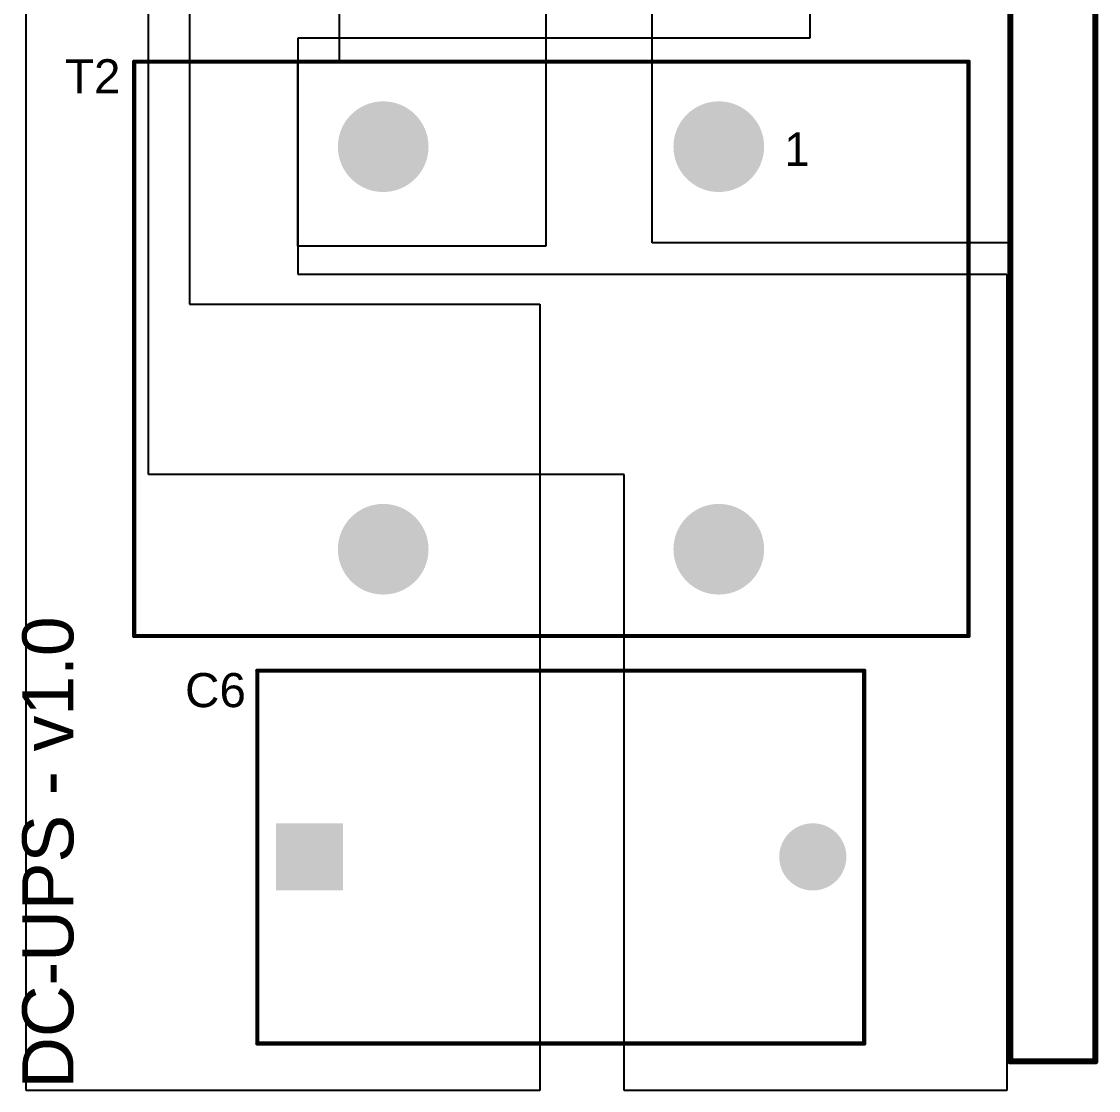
# Model space of a CAD drawing. Header units: millimetres. Extents: x 0 to 214, y 0 to 214.
# Drawn here: x 0.005 to 1.268, y 0.01 to 1.265 of the extents above; entities that cross this region are included whole.
import ezdxf

# ---------------------------------------------------------------- set-up
doc = ezdxf.new("R2010")
doc.units = ezdxf.units.MM
doc.header["$MEASUREMENT"] = 0
for name, color, linetype in [('BottomLayer', 5, 'Continuous'), ('BottomSolder', 6, 'Continuous'), ('MultiLayer', 9, 'Continuous'), ('PadHoleLayer', 156, 'Continuous'), ('TopLayer', 1, 'Continuous'), ('TopOverlay', 2, 'Continuous'), ('TopSolder', 216, 'Continuous')]:
    doc.layers.add(name, color=color, linetype=linetype)
doc.styles.add('Arial', font='', dxfattribs={"height": 0.2})
doc.styles.get('Arial').set_extended_font_data('Arial')

# ---------------------------------------------------------------- blocks, each defined once
blk = doc.blocks.new('744824310_102')
at = {"layer": 'BottomLayer'}
h = blk.add_hatch(color=5, dxfattribs=at)
edge = h.paths.add_edge_path()
edge.add_arc((-0.1969, 0.2362), 0.0492, 0, 360)
h = blk.add_hatch(color=5, dxfattribs=at)
edge = h.paths.add_edge_path()
edge.add_arc((0.1969, 0.2362), 0.0492, 0, 360)
h = blk.add_hatch(color=5, dxfattribs=at)
edge = h.paths.add_edge_path()
edge.add_arc((-0.1969, -0.2362), 0.0492, 0, 360)
h = blk.add_hatch(color=5, dxfattribs=at)
edge = h.paths.add_edge_path()
edge.add_arc((0.1969, -0.2362), 0.0492, 0, 360)
at = {"layer": 'BottomSolder'}
h = blk.add_hatch(color=6, dxfattribs=at)
edge = h.paths.add_edge_path()
edge.add_arc((-0.1969, 0.2362), 0.0532, 0, 360)
h = blk.add_hatch(color=6, dxfattribs=at)
edge = h.paths.add_edge_path()
edge.add_arc((0.1969, 0.2362), 0.0532, 0, 360)
h = blk.add_hatch(color=6, dxfattribs=at)
edge = h.paths.add_edge_path()
edge.add_arc((-0.1969, -0.2362), 0.0532, 0, 360)
h = blk.add_hatch(color=6, dxfattribs=at)
edge = h.paths.add_edge_path()
edge.add_arc((0.1969, -0.2362), 0.0532, 0, 360)
at = {"layer": 'MultiLayer'}
h = blk.add_hatch(color=9, dxfattribs=at)
edge = h.paths.add_edge_path()
edge.add_arc((-0.1969, 0.2362), 0.0492, 0, 360)
h = blk.add_hatch(color=9, dxfattribs=at)
edge = h.paths.add_edge_path()
edge.add_arc((0.1969, 0.2362), 0.0492, 0, 360)
h = blk.add_hatch(color=9, dxfattribs=at)
edge = h.paths.add_edge_path()
edge.add_arc((-0.1969, -0.2362), 0.0492, 0, 360)
h = blk.add_hatch(color=9, dxfattribs=at)
edge = h.paths.add_edge_path()
edge.add_arc((0.1969, -0.2362), 0.0492, 0, 360)
at = {"layer": 'PadHoleLayer'}
h = blk.add_hatch(color=156, dxfattribs=at)
edge = h.paths.add_edge_path()
edge.add_arc((-0.1969, 0.2362), 0.0256, 0, 360)
h = blk.add_hatch(color=156, dxfattribs=at)
edge = h.paths.add_edge_path()
edge.add_arc((0.1969, 0.2362), 0.0256, 0, 360)
h = blk.add_hatch(color=156, dxfattribs=at)
edge = h.paths.add_edge_path()
edge.add_arc((-0.1969, -0.2362), 0.0256, 0, 360)
h = blk.add_hatch(color=156, dxfattribs=at)
edge = h.paths.add_edge_path()
edge.add_arc((0.1969, -0.2362), 0.0256, 0, 360)
at = {"layer": 'TopLayer'}
h = blk.add_hatch(color=1, dxfattribs=at)
edge = h.paths.add_edge_path()
edge.add_arc((-0.1969, 0.2362), 0.0492, 0, 360)
h = blk.add_hatch(color=1, dxfattribs=at)
edge = h.paths.add_edge_path()
edge.add_arc((0.1969, 0.2362), 0.0492, 0, 360)
h = blk.add_hatch(color=1, dxfattribs=at)
edge = h.paths.add_edge_path()
edge.add_arc((-0.1969, -0.2362), 0.0492, 0, 360)
h = blk.add_hatch(color=1, dxfattribs=at)
edge = h.paths.add_edge_path()
edge.add_arc((0.1969, -0.2362), 0.0492, 0, 360)
at = {"layer": 'TopSolder'}
h = blk.add_hatch(color=216, dxfattribs=at)
edge = h.paths.add_edge_path()
edge.add_arc((-0.1969, 0.2362), 0.0532, 0, 360)
h = blk.add_hatch(color=216, dxfattribs=at)
edge = h.paths.add_edge_path()
edge.add_arc((0.1969, 0.2362), 0.0532, 0, 360)
h = blk.add_hatch(color=216, dxfattribs=at)
edge = h.paths.add_edge_path()
edge.add_arc((-0.1969, -0.2362), 0.0532, 0, 360)
h = blk.add_hatch(color=216, dxfattribs=at)
edge = h.paths.add_edge_path()
edge.add_arc((0.1969, -0.2362), 0.0532, 0, 360)
at = {"layer": 'TopOverlay', "const_width": 0.005}
for points in [[(0.489, 0.338), (-0.49, 0.338)], [(-0.49, 0.338), (-0.49, -0.336)], [(0.489, 0.338), (0.489, -0.336)], [(0.489, -0.336), (-0.49, -0.336)]]:
    blk.add_lwpolyline(points, dxfattribs=at)
at = {"layer": 'TopOverlay', "const_width": 0.0025}
for points in [[(-0.4913, 0.338, 1), (-0.4888, 0.338, 1)], [(-0.4913, 0.338, 1), (-0.4888, 0.338, 1)], [(0.4878, 0.338, 1), (0.4903, 0.338, 1)], [(0.4878, 0.338, 1), (0.4903, 0.338, 1)], [(-0.4913, -0.336, 1), (-0.4888, -0.336, 1)], [(-0.4913, -0.336, 1), (-0.4888, -0.336, 1)], [(0.4878, -0.336, 1), (0.4903, -0.336, 1)], [(0.4878, -0.336, 1), (0.4903, -0.336, 1)]]:
    blk.add_lwpolyline(points, format="xyb", close=True, dxfattribs=at)
at = {"layer": 'TopOverlay'}
blk.add_text('1', height=0.0394, rotation=180, dxfattribs=at).set_placement((-0.2739, -0.2135))
blk = doc.blocks.new('R46KI347050M1K_273')
at = {"layer": 'BottomLayer'}
blk.add_hatch(color=5, dxfattribs=at).paths.add_polyline_path([(-0.3346, 0.0394), (-0.2559, 0.0394), (-0.2559, -0.0394), (-0.3346, -0.0394)])
h = blk.add_hatch(color=5, dxfattribs=at)
edge = h.paths.add_edge_path()
edge.add_arc((0.2953, 0), 0.0394, 0, 360)
at = {"layer": 'BottomSolder'}
blk.add_hatch(color=6, dxfattribs=at).paths.add_polyline_path([(-0.3346, 0.0394), (-0.2559, 0.0394), (-0.2559, -0.0394), (-0.3346, -0.0394)])
h = blk.add_hatch(color=6, dxfattribs=at)
edge = h.paths.add_edge_path()
edge.add_arc((0.2953, 0), 0.0394, 0, 360)
at = {"layer": 'MultiLayer'}
blk.add_hatch(color=9, dxfattribs=at).paths.add_polyline_path([(-0.3346, 0.0394), (-0.2559, 0.0394), (-0.2559, -0.0394), (-0.3346, -0.0394)])
h = blk.add_hatch(color=9, dxfattribs=at)
edge = h.paths.add_edge_path()
edge.add_arc((0.2953, 0), 0.0394, 0, 360)
at = {"layer": 'PadHoleLayer'}
h = blk.add_hatch(color=156, dxfattribs=at)
edge = h.paths.add_edge_path()
edge.add_arc((-0.2953, 0), 0.0197, 0, 360)
h = blk.add_hatch(color=156, dxfattribs=at)
edge = h.paths.add_edge_path()
edge.add_arc((0.2953, 0), 0.0197, 0, 360)
at = {"layer": 'TopLayer'}
blk.add_hatch(color=1, dxfattribs=at).paths.add_polyline_path([(-0.3346, 0.0394), (-0.2559, 0.0394), (-0.2559, -0.0394), (-0.3346, -0.0394)])
h = blk.add_hatch(color=1, dxfattribs=at)
edge = h.paths.add_edge_path()
edge.add_arc((0.2953, 0), 0.0394, 0, 360)
at = {"layer": 'TopSolder'}
blk.add_hatch(color=216, dxfattribs=at).paths.add_polyline_path([(-0.3346, 0.0394), (-0.2559, 0.0394), (-0.2559, -0.0394), (-0.3346, -0.0394)])
h = blk.add_hatch(color=216, dxfattribs=at)
edge = h.paths.add_edge_path()
edge.add_arc((0.2953, 0), 0.0394, 0, 360)
at = {"layer": 'TopOverlay', "const_width": 0.005}
for points in [[(-0.3565, -0.219), (-0.3565, 0.2185)], [(-0.3565, 0.2185), (0.3557, 0.2185)], [(0.3557, -0.219), (0.3557, 0.2185)], [(-0.3565, -0.219), (0.3557, -0.219)]]:
    blk.add_lwpolyline(points, dxfattribs=at)
at = {"layer": 'TopOverlay', "const_width": 0.0025}
for points in [[(-0.3578, 0.2185, 1), (-0.3553, 0.2185, 1)], [(-0.3578, 0.2185, 1), (-0.3553, 0.2185, 1)], [(0.3545, 0.2185, 1), (0.357, 0.2185, 1)], [(0.3545, 0.2185, 1), (0.357, 0.2185, 1)], [(-0.3578, -0.219, 1), (-0.3553, -0.219, 1)], [(-0.3578, -0.219, 1), (-0.3553, -0.219, 1)], [(0.3545, -0.219, 1), (0.357, -0.219, 1)], [(0.3545, -0.219, 1), (0.357, -0.219, 1)]]:
    blk.add_lwpolyline(points, format="xyb", close=True, dxfattribs=at)

msp = doc.modelspace()

# ---------------------------------------------------------------- linework, layer by layer
at = {"layer": 'BottomLayer'}
for p, q in [((0.93, 1.987), (0.93, 1.245)), ((0.154, 0.733), (0.154, 1.484)), ((0.93, 1.245), (0.329, 1.245)), ((0.329, 1.245), (0.329, 0.968)), ((0.329, 0.968), (1.161, 0.968)), ((1.161, 0.968), (1.161, 0.0102)), ((0.712, 0.733), (0.154, 0.733)), ((0.712, 0.0102), (0.712, 0.733)), ((1.161, 0.0102), (0.712, 0.0102))]:
    msp.add_line(p, q, dxfattribs=at)
at = {"layer": 'TopLayer'}
for p, q in [((1.164, 2.217), (1.164, 1.005)), ((0.745, 1.005), (0.745, 1.881)), ((0.378, 1.2175), (0.378, 1.8)), ((0.62, 1.8), (0.62, 1.001)), ((0.0102, 0.0102), (0.0102, 1.497)), ((0.202, 1.497), (0.202, 0.933)), ((0.329, 1.001), (0.329, 1.2175)), ((0.329, 1.2175), (0.378, 1.2175)), ((0.62, 1.001), (0.329, 1.001)), ((1.164, 1.005), (0.745, 1.005)), ((0.202, 0.933), (0.613, 0.933)), ((0.613, 0.933), (0.613, 0.0102)), ((0.613, 0.0102), (0.0102, 0.0102))]:
    msp.add_line(p, q, dxfattribs=at)
at = {"layer": 'TopOverlay', "const_width": 0.007}
for points in [[(1.165, 0.0443), (1.165, 3.9143)], [(1.265, 0.0443), (1.265, 3.9143)], [(1.165, 0.0443), (1.265, 0.0443)]]:
    msp.add_lwpolyline(points, dxfattribs=at)
at = {"layer": 'TopOverlay', "const_width": 0.0035}
for points in [[(1.1632, 0.0443, 1), (1.1667, 0.0443, 1)], [(1.1632, 0.0443, 1), (1.1667, 0.0443, 1)], [(1.2632, 0.0443, 1), (1.2667, 0.0443, 1)], [(1.2632, 0.0443, 1), (1.2667, 0.0443, 1)]]:
    msp.add_lwpolyline(points, format="xyb", close=True, dxfattribs=at)

# ---------------------------------------------------------------- block references
at = {"rotation": 180}
msp.add_blockref('744824310_102', (0.6261, 0.8815), dxfattribs=at)
msp.add_blockref('R46KI347050M1K_273', (0.638, 0.2843))

# ---------------------------------------------------------------- texts
at = {"layer": 'TopOverlay', "style": 'Arial'}
for s, p in [('T2', (0.0557, 1.1803)), ('C6', (0.1967, 0.46))]:
    msp.add_text(s, height=0.04, dxfattribs=at).set_placement(p)
msp.add_text('DC-UPS - v1.0', height=0.06, rotation=90, dxfattribs=at).set_placement((0.0657, 0.0123))

doc.saveas('drawing.dxf')
